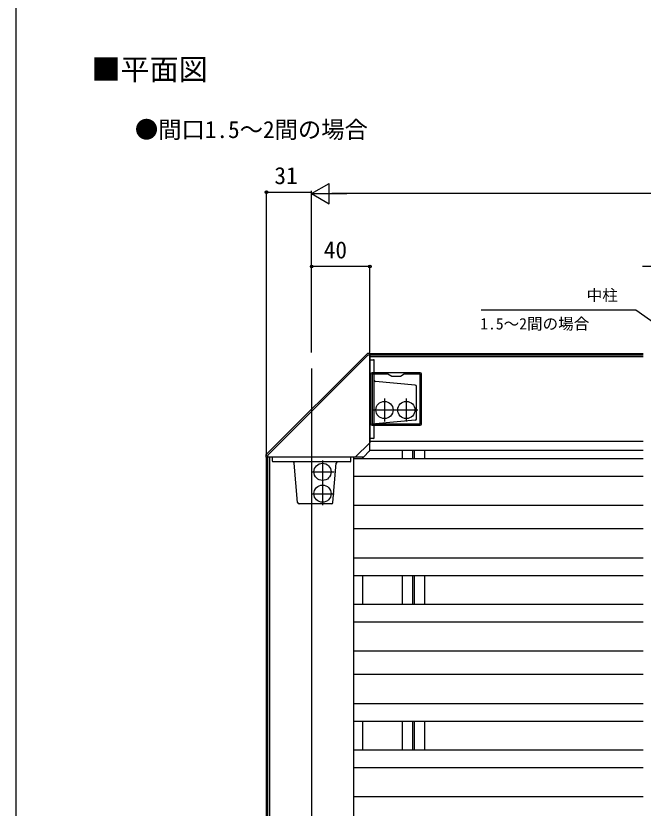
# Model space of a CAD drawing. Units: millimetres, scale not verified. Extents: x -700 to 700, y -1044 to 1038.
# Drawn here: x -700 to -269, y -547 to -3 of the extents above; entities that cross this region are included whole.
import ezdxf
from ezdxf.enums import TextEntityAlignment as Align

# ---------------------------------------------------------------- set-up
doc = ezdxf.new("R2010")
doc.units = ezdxf.units.MM
doc.header["$LTSCALE"] = 6
for name, color, linetype in [('0-2_USER1', 3, 'Continuous'), ('0-3_YKK_11', 7, 'Continuous'), ('0-5_YKK_12', 2, 'Continuous'), ('0-6_YKK_13', 4, 'Continuous'), ('0-8_YKK_D', 6, 'Continuous'), ('0-9_YKK_ZWAK', 7, 'Continuous')]:
    doc.layers.add(name, color=color, linetype=linetype)
doc.styles.add('ＭＳ ゴシック', font='')
doc.styles.get('ＭＳ ゴシック').set_extended_font_data('MS Gothic')

msp = doc.modelspace()

# ---------------------------------------------------------------- linework, layer by layer
at = {"layer": '0-3_YKK_11'}
for p, q in [((-456.48, -248.849), (-456.48, -282.849)), ((-422.48, -247.849), (-455.48, -247.849)), ((-421.48, -282.849), (-421.48, -248.849)), ((-455.48, -283.849), (-422.48, -283.849))]:
    msp.add_line(p, q, dxfattribs=at)
msp.add_lwpolyline([(-455.48, -248.849), (-455.48, -282.849), (-422.48, -282.849), (-422.48, -248.849), (-433.382, -248.849), (-435.98, -250.349), (-441.98, -250.349), (-444.578, -248.849)], close=True, dxfattribs=at)
for centre, start, end in [((-455.48, -248.849), 90.00001, 179.99999), ((-422.48, -248.849), 0.00001, 89.99999), ((-455.48, -282.849), 180.00001, 269.99999), ((-422.48, -282.849), 270.00001, 359.99999)]:
    msp.add_arc(centre, 1, start, end, dxfattribs=at)
at = {"layer": '0-5_YKK_12'}
for p, q in [((-269.48, -234.849), (-456.98, -234.849)), ((-456.98, -300.849), (-456.98, -234.849)), ((-269.48, -235.749), (-456.98, -235.749)), ((-269.48, -236.849), (-456.98, -236.849)), ((-496.98, -244.849), (-496.98, -648.523)), ((-456.98, -300.849), (-269.48, -300.849)), ((-434.483, -306.949), (-434.482, -300.849)), ((-427.483, -306.949), (-427.482, -300.849)), ((-426.482, -300.849), (-426.483, -306.949)), ((-419.482, -300.849), (-419.483, -306.949)), ((-527.98, -609.849), (-527.98, -305.849)), ((-527.08, -609.849), (-527.08, -305.849)), ((-269.48, -306.949), (-467.98, -306.949)), ((-461.98, -305.849), (-461.98, -306.949)), ((-269.48, -318.949), (-467.98, -318.949)), ((-269.48, -338.949), (-467.98, -338.949)), ((-269.48, -354.949), (-467.98, -354.949)), ((-467.98, -374.949), (-269.48, -374.949)), ((-467.98, -386.949), (-269.48, -386.949)), ((-461.98, -386.949), (-461.98, -406.949)), ((-434.486, -406.949), (-434.485, -386.949)), ((-427.486, -406.949), (-427.485, -386.949)), ((-426.485, -386.949), (-426.486, -406.949)), ((-419.485, -386.949), (-419.486, -406.949)), ((-269.48, -406.949), (-467.98, -406.949)), ((-269.48, -418.949), (-467.98, -418.949)), ((-269.48, -438.949), (-467.98, -438.949)), ((-269.48, -454.949), (-467.98, -454.949)), ((-467.98, -474.949), (-269.48, -474.949)), ((-467.98, -486.949), (-269.48, -486.949)), ((-461.98, -486.949), (-461.98, -506.949)), ((-434.489, -506.949), (-434.489, -486.949)), ((-427.489, -506.949), (-427.489, -486.949)), ((-426.489, -486.949), (-426.489, -506.949)), ((-419.489, -486.949), (-419.489, -506.949)), ((-269.48, -506.949), (-467.98, -506.949)), ((-269.48, -518.949), (-467.98, -518.949)), ((-269.48, -538.949), (-467.98, -538.949))]:
    msp.add_line(p, q, dxfattribs=at)
msp.add_lwpolyline([(-456.98, -236.849), (-456.98, -294.849), (-269.48, -294.849)], dxfattribs=at)
msp.add_lwpolyline([(-525.98, -609.849), (-467.98, -609.849), (-467.98, -305.849), (-525.98, -305.849)], close=True, dxfattribs=at)
at = {"layer": '0-6_YKK_13'}
for p, q in [((-458.627, -234.495), (-528.334, -304.203)), ((-458.627, -235.995), (-526.834, -304.203)), ((-458.273, -234.349), (-456.98, -234.349)), ((-456.98, -235.849), (-458.273, -235.849)), ((-456.98, -301.142), (-456.98, -234.349)), ((-456.98, -235.849), (-456.98, -295.849)), ((-456.98, -238.849), (-454.48, -238.849)), ((-453.98, -292.349), (-453.98, -239.349)), ((-425.893, -256.269), (-453.067, -253.892)), ((-424.98, -279.433), (-424.98, -257.265)), ((-446.98, -265.449), (-446.98, -281.249)), ((-431.98, -265.449), (-431.98, -281.249)), ((-454.88, -273.349), (-439.08, -273.349)), ((-439.88, -273.349), (-424.08, -273.349)), ((-425.893, -280.429), (-453.067, -282.806)), ((-454.48, -292.849), (-456.98, -292.849)), ((-456.98, -295.849), (-466.98, -305.849)), ((-528.48, -304.556), (-528.48, -305.849)), ((-526.98, -305.849), (-526.98, -304.556)), ((-461.334, -305.703), (-457.127, -301.496)), ((-461.687, -305.849), (-528.48, -305.849)), ((-466.98, -305.849), (-526.98, -305.849)), ((-523.98, -305.849), (-523.98, -308.349)), ((-470.48, -308.849), (-523.48, -308.849)), ((-506.56, -336.936), (-508.938, -309.762)), ((-489.48, -307.949), (-489.48, -323.749)), ((-482.4, -336.936), (-480.023, -309.762)), ((-469.98, -308.349), (-469.98, -305.849)), ((-497.38, -315.849), (-481.58, -315.849)), ((-489.48, -322.949), (-489.48, -338.749)), ((-497.38, -330.849), (-481.58, -330.849)), ((-483.397, -337.849), (-505.564, -337.849))]:
    msp.add_line(p, q, dxfattribs=at)
for centre in [(-446.98, -273.349), (-431.98, -273.349), (-489.48, -315.849), (-489.48, -330.849)]:
    msp.add_circle(centre, 5.9, dxfattribs=at)
for centre, radius, start, end in [((-458.273, -234.849), 0.5, 90, 135), ((-458.273, -236.349), 0.5, 90, 135), ((-454.48, -239.349), 0.5, 0, 90), ((-452.98, -252.896), 1, 180, 265), ((-425.98, -257.265), 1, 0, 85), ((-452.98, -283.803), 1, 95, 180), ((-425.98, -279.433), 1, 275, 0), ((-454.48, -292.349), 0.5, 270, 0), ((-527.98, -304.556), 0.5, 135, 180), ((-526.48, -304.556), 0.5, 135, 180), ((-457.48, -301.142), 0.5, 315, 0), ((-523.48, -308.349), 0.5, 180, 270), ((-509.934, -309.849), 1, 5, 90), ((-479.027, -309.849), 1, 90, 175), ((-470.48, -308.349), 0.5, 270, 0), ((-461.687, -305.349), 0.5, 270, 315), ((-505.564, -336.849), 1, 185, 270), ((-483.397, -336.849), 1, 270, 355)]:
    msp.add_arc(centre, radius, start, end, dxfattribs=at)
at = {"layer": '0-8_YKK_D'}
for p, q in [((-496.98, -124.849), (-484.856, -117.849)), ((-484.856, -131.849), (-484.856, -117.849)), ((-527.98, -304.849), (-527.98, -122.849)), ((-527.98, -123.849), (-496.98, -123.849)), ((-496.98, -233.849), (-496.98, -122.849)), ((-496.98, -233.849), (-496.98, -123.849)), ((-496.98, -124.849), (-484.856, -131.849)), ((-496.98, -124.849), (-472.732, -124.849)), ((89.02, -124.849), (-482.98, -124.849)), ((-496.98, -233.849), (-496.98, -173.849)), ((-456.98, -233.849), (-456.98, -173.849)), ((-456.98, -174.849), (-496.98, -174.849))]:
    msp.add_line(p, q, dxfattribs=at)
for points in [[(-214.98, -174.849), (-226.48, -174.849), (-269.88, -174.849)], [(-213.48, -247.849), (-216.262, -245.894), (-274.499, -204.954), (-380.549, -204.954)]]:
    msp.add_lwpolyline(points, dxfattribs=at)
for centre in [(-527.98, -123.849), (-496.98, -174.849), (-456.98, -174.849)]:
    msp.add_circle(centre, 0.85, dxfattribs=at)
at = {"layer": '0-9_YKK_ZWAK'}
msp.add_line((-700, 996.2), (-700, -1043.8), dxfattribs=at)

# ---------------------------------------------------------------- texts
at = {"layer": '0-2_USER1', "style": 'ＭＳ ゴシック'}
for s, height, p in [('■平面図', 14.66, (-648.205, -51.284)), ('●間口1.5～2間の場合', 11.73, (-618.285, -90.241))]:
    msp.add_text(s, height=height, dxfattribs=at).set_placement(p, align=Align.BOTTOM_LEFT)
at = {"layer": '0-8_YKK_D', "style": 'ＭＳ ゴシック'}
for s, height, p in [('31', 11.73, (-522.526, -121.849)), ('40', 11.73, (-488.617, -172.849)), ('中柱', 7.845, (-308.176, -200.858)), ('1.5～2間の場合', 7.845, (-381.191, -220.455))]:
    msp.add_text(s, height=height, dxfattribs=at).set_placement(p, align=Align.BOTTOM_LEFT)

doc.saveas('drawing.dxf')
